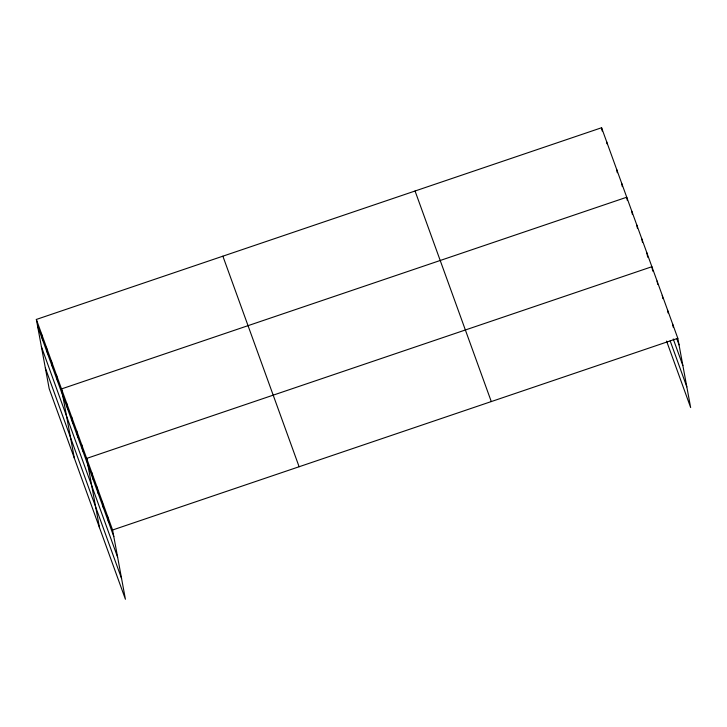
<?xml version="1.0" encoding="UTF-8"?>
<svg xmlns="http://www.w3.org/2000/svg" width="727" height="727" viewBox="0 0 727 727"><rect width="100%" height="100%" fill="white"/><g stroke="black" fill="none" stroke-linecap="round" stroke-linejoin="round"><path stroke-width="1.09" d="M36.35 319.444L112.585 530.001L125.417 599.257L49.182 388.691L36.35 319.444L601.583 127.743L677.818 338.309L690.65 407.556L666.577 341.081M112.585 530.001L677.818 338.309M676.81 338.737L679.036 344.88M673.238 338.973L682.862 365.563M670.158 340.845L686.815 386.873M415.053 191.001L491.288 401.568M222.88 256.186L299.115 466.743M37.568 326.014L113.803 536.581M41.403 346.697L117.638 557.264M45.356 368.007L121.582 578.574M672.629 323.988L673.238 327.268M667.45 309.666L668.058 312.955M662.261 295.353L662.87 298.633M657.081 281.031L657.69 284.321M652.71 271.098L651.892 266.718L86.667 458.419L99.499 527.666M646.866 252.814L647.675 257.194M641.832 238.919L642.441 242.209M636.797 225.025L637.406 228.305M631.772 211.13L632.381 214.41M627.346 200.516L626.738 197.226L61.504 388.927L74.345 458.183M621.703 183.331L622.312 186.621M616.678 169.436L617.287 172.717M606.609 141.638L607.018 143.828M601.583 127.743L602.192 131.033M107.396 515.688L108.623 522.259M102.216 501.366L103.434 507.937M97.036 487.054L98.254 493.624M91.847 472.732L93.065 479.302M81.633 444.515L82.851 451.085M76.599 430.62L77.816 437.191M71.573 416.725L72.791 423.296M66.539 402.822L67.756 409.401M56.479 375.032L57.697 381.602M51.444 361.137L52.662 367.708M46.41 347.233L47.628 353.813M41.384 333.339L42.602 339.909"/></g></svg>
